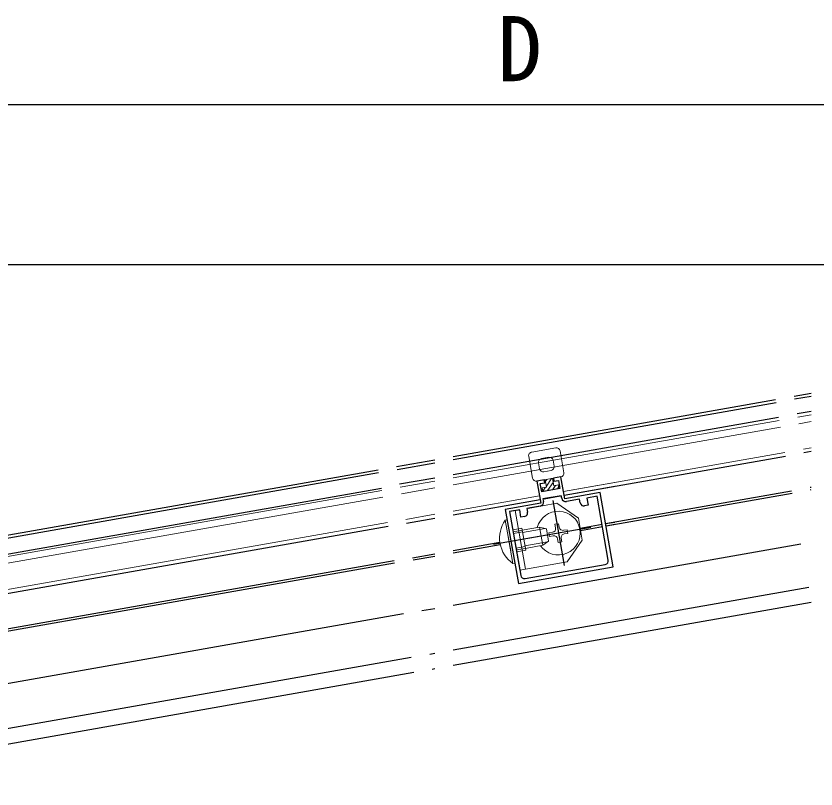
# Model space of a CAD drawing. Units: millimetres, scale not verified. Extents: x -1050 to 1050, y -1566 to 1557.
# Drawn here: x 27.3 to 243.3, y -701.8 to -493.2 of the extents above; entities that cross this region are included whole.
import ezdxf
from ezdxf.enums import TextEntityAlignment as Align

# ---------------------------------------------------------------- set-up
doc = ezdxf.new("R2010")
doc.units = ezdxf.units.MM
doc.header["$LTSCALE"] = 8
for name, color, linetype in [('0-2_YKK_11', 7, 'Continuous'), ('0-4_YKK_12', 2, 'Continuous'), ('0-7_YKK_D', 6, 'Continuous')]:
    doc.layers.add(name, color=color, linetype=linetype)
doc.layers.add('0-5_YKK_13', color=4, linetype='Continuous', lineweight=18)
doc.styles.add('ＭＳ ゴシック', font='')
doc.styles.get('ＭＳ ゴシック').set_extended_font_data('MS Gothic')

msp = doc.modelspace()

# ---------------------------------------------------------------- linework, layer by layer
at = {"layer": '0-2_YKK_11'}
msp.add_line((164.723, -645.03), (186.388, -641.21), dxfattribs=at)
msp.add_lwpolyline([(162.927, -646.362), (188.532, -641.847), (185.007, -621.855), (175.454, -623.54), (174.412, -617.631), (172.393, -617.987), (172.532, -618.775), (173.763, -618.558), (174.145, -620.724), (169.221, -621.593), (168.839, -619.426), (170.07, -619.209), (169.931, -618.421), (167.912, -618.777), (168.954, -624.686), (159.402, -626.37)], close=True, dxfattribs=at)
for points in [[(174.614, -623.383), (174.492, -622.694), (169.568, -623.562), (169.69, -624.252)], [(179.607, -624.635), (179.434, -623.65), (175.888, -624.276)], [(187.2, -640.051), (184.161, -622.817), (181.403, -623.303), (181.751, -625.273), (180.766, -625.446)], [(168.798, -625.526), (165.252, -626.151), (165.426, -627.136)], [(164.615, -628.294), (163.63, -628.468), (163.283, -626.498), (160.525, -626.985), (163.564, -644.219)]]:
    msp.add_lwpolyline(points, dxfattribs=at)
for centre, radius, start, end in [((175.697, -623.192), 1.1, 190.00001, 279.99999), ((168.607, -624.443), 1.1, 280.00001, 9.99999), ((180.592, -624.462), 1, 190.00001, 279.99999), ((164.441, -627.309), 1, 280.00001, 9.99999), ((186.215, -640.225), 1, 280.00001, 9.99999), ((164.549, -644.045), 1, 190.00001, 279.99999)]:
    msp.add_arc(centre, radius, start, end, dxfattribs=at)
at = {"layer": '0-4_YKK_12'}
for p, q in [((241.977, -595.056), (237.321, -595.876)), ((241.977, -595.868), (237.46, -596.664)), ((145.368, -612.09), (232.34, -596.755)), ((145.368, -612.903), (232.478, -597.543)), ((241.977, -599.93), (238.155, -600.604)), ((145.368, -616.964), (233.173, -601.482)), ((241.977, -610.795), (240.013, -611.141)), ((130.045, -614.792), (140.385, -612.969)), ((175.28, -622.555), (235.031, -612.019)), ((130.184, -615.58), (140.385, -613.781)), ((-86.097, -652.904), (125.064, -615.67)), ((-85.958, -653.692), (125.203, -616.458)), ((130.879, -619.519), (140.385, -617.843)), ((125.95, -620.693), (-85.212, -657.926)), ((175.28, -622.555), (188.985, -620.139)), ((186.483, -630.226), (236.681, -621.375)), ((241.977, -620.441), (241.662, -620.497)), ((241.766, -621.088), (241.977, -621.05)), ((145.368, -627.829), (168.781, -623.701)), ((169.864, -623.51), (174.197, -622.746)), ((186.587, -630.817), (236.785, -621.966)), ((172.187, -624.014), (175.278, -641.544)), ((132.737, -630.057), (140.385, -628.708)), ((179.589, -631.442), (185.498, -630.4)), ((179.589, -631.442), (185.498, -630.4)), ((186.483, -630.226), (188.985, -629.785)), ((186.587, -630.817), (188.985, -630.394)), ((-60.952, -664.209), (127.756, -630.935)), ((182.497, -631.234), (164.967, -634.325)), ((179.693, -632.033), (185.602, -630.991)), ((179.693, -632.033), (185.602, -630.991)), ((173.24, -632.866), (156.168, -635.876)), ((145.368, -637.476), (157.929, -635.261)), ((145.368, -652.2), (239.199, -635.655)), ((145.368, -638.085), (158.033, -635.852)), ((134.387, -639.412), (140.384, -638.355)), ((134.491, -640.003), (140.384, -638.964)), ((129.405, -640.291), (-28.682, -668.166)), ((129.509, -640.882), (-28.578, -668.757)), ((241.282, -647.472), (145.368, -664.385)), ((145.368, -668.447), (241.977, -651.412)), ((136.905, -653.692), (140.384, -653.078)), ((131.923, -654.57), (-45.154, -685.794)), ((134.007, -666.388), (-43.671, -697.717)), ((140.383, -665.264), (138.988, -665.51)), ((139.683, -669.449), (140.383, -669.325)), ((-43.961, -701.83), (134.701, -670.327))]:
    msp.add_line(p, q, dxfattribs=at)
at = {"layer": '0-5_YKK_13'}
for p, q in [((233.329, -602.368), (145.368, -617.878)), ((241.977, -600.843), (238.311, -601.49)), ((233.642, -604.141), (145.368, -619.706)), ((241.977, -602.671), (238.623, -603.263)), ((241.977, -602.671), (238.623, -603.263)), ((166.523, -610.899), (173.023, -609.753)), ((174.181, -610.564), (175.223, -616.473)), ((234.857, -611.035), (175.107, -621.57)), ((241.977, -609.779), (239.839, -610.156)), ((166.754, -617.966), (165.712, -612.057)), ((171.14, -612.319), (169.17, -612.666)), ((172.576, -614.705), (172.298, -613.13)), ((168.359, -613.824), (168.637, -615.4)), ((169.795, -616.211), (171.765, -615.864)), ((140.385, -618.757), (131.035, -620.405)), ((174.412, -617.631), (167.912, -618.777)), ((170.248, -618.779), (170.578, -618.307)), ((170.248, -618.779), (170.578, -618.307)), ((170.477, -620.112), (171.905, -618.073)), ((170.477, -620.112), (171.905, -618.073)), ((170.798, -621.315), (172.338, -619.115)), ((170.798, -621.315), (172.338, -619.115)), ((188.985, -619.123), (175.107, -621.57)), ((126.054, -621.284), (-104.804, -661.99)), ((140.385, -620.585), (131.348, -622.178)), ((169.562, -621.419), (170.288, -620.383)), ((169.562, -621.419), (170.288, -620.383)), ((172.125, -621.081), (172.936, -619.922)), ((172.125, -621.081), (172.936, -619.922)), ((173.451, -620.847), (173.779, -620.378)), ((173.451, -620.847), (173.779, -620.378)), ((126.366, -623.057), (-104.491, -663.763)), ((168.607, -622.716), (145.368, -626.814)), ((173.328, -624.727), (165.548, -626.099)), ((179.12, -628.783), (173.328, -624.727)), ((140.385, -627.693), (132.563, -629.072)), ((162.987, -626.55), (160.525, -626.985)), ((160.525, -626.985), (163.304, -642.741)), ((162.101, -626.707), (164.879, -642.464)), ((127.582, -629.95), (-83.579, -667.184)), ((159.905, -629.226), (159.404, -629.315)), ((159.404, -629.315), (160.863, -637.587)), ((159.905, -629.226), (161.364, -637.499)), ((179.12, -628.783), (180.162, -634.692)), ((161.954, -640.847), (160.496, -632.575)), ((162.969, -631.631), (161.394, -631.909)), ((161.48, -632.401), (163.942, -631.967)), ((161.567, -632.893), (164.029, -632.459)), ((162.969, -631.631), (163.856, -631.474)), ((164.897, -637.383), (163.856, -631.474)), ((168.669, -631.133), (163.942, -631.967)), ((170.152, -631.536), (164.056, -632.611)), ((168.669, -631.133), (169.538, -636.057)), ((168.669, -631.133), (170.483, -631.626)), ((171.073, -634.974), (170.483, -631.626)), ((161.453, -640.935), (159.994, -632.663)), ((172.342, -633.532), (171.357, -633.706)), ((176.106, -640.484), (180.162, -634.692)), ((162.262, -636.833), (164.724, -636.398)), ((162.349, -637.325), (164.811, -636.891)), ((170.793, -635.172), (164.697, -636.247)), ((164.811, -636.891), (169.538, -636.057)), ((169.538, -636.057), (171.073, -634.974)), ((164.011, -637.54), (162.435, -637.817)), ((164.011, -637.54), (164.897, -637.383)), ((161.954, -640.847), (161.453, -640.935)), ((176.106, -640.484), (163.304, -642.741))]:
    msp.add_line(p, q, dxfattribs=at)
for points in [[(172.147, -618.03), (172.494, -620), (173.676, -619.792), (173.85, -620.776), (169.517, -621.541), (169.343, -620.556), (170.525, -620.347), (170.177, -618.378)], [(172.979, -631.389), (172.806, -630.404), (173.79, -630.23), (173.964, -631.215)], [(171.357, -633.706), (171.183, -632.721), (172.168, -632.547)], [(175.123, -632.026), (176.107, -631.853), (176.281, -632.837), (175.296, -633.011)], [(174.485, -634.17), (174.659, -635.154), (173.674, -635.328), (173.5, -634.343)]]:
    msp.add_lwpolyline(points, dxfattribs=at)
for centre, radius, start, end in [((166.697, -611.883), 1, 99.99998, 190.00002), ((173.196, -610.737), 1, 9.99998, 99.99998), ((169.344, -613.651), 1, 99.99998, 190.00002), ((171.313, -613.303), 1, 10, 99.99998), ((171.591, -614.879), 1, 280, 10), ((169.622, -615.226), 1, 190.00002, 280), ((174.238, -616.646), 1, 280, 10), ((167.739, -617.792), 1, 190.00002, 280), ((173.732, -632.779), 5.9, 215.07023, 164.92977), ((166.083, -634.128), 8.232, 144.2189, 235.7811), ((171.994, -631.562), 1, 280, 10), ((174.949, -631.042), 1, 190, 280), ((172.515, -634.517), 1, 10, 100), ((175.47, -633.996), 1, 100, 190)]:
    msp.add_arc(centre, radius, start, end, dxfattribs=at)
at = {"layer": '0-7_YKK_D'}
for p, q in [((-60.32, -517.108), (397.68, -517.108)), ((410.243, -560.337), (-459.82, -560.337))]:
    msp.add_line(p, q, dxfattribs=at)

# ---------------------------------------------------------------- texts
at = {"layer": '0-7_YKK_D', "style": 'ＭＳ ゴシック'}
msp.add_text('D', height=17.6, dxfattribs=at).set_placement((157.293, -516.108), align=Align.BOTTOM_LEFT)

doc.saveas('drawing.dxf')
